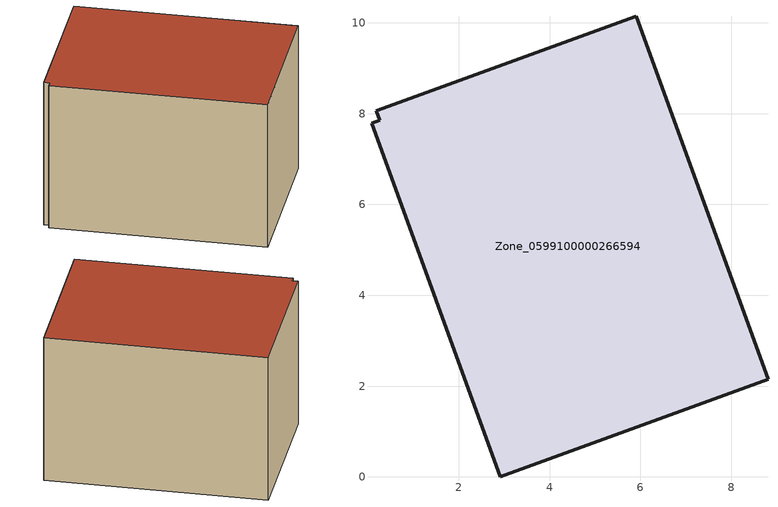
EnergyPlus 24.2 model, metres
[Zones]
Zone_0599100000266594
 floor ground (C_G): 0.19,8.07 5.91,10.15 8.81,2.15 2.91,0 0.08,7.78 0.27,7.85 z3.35
 wall outside (C_F): 8.81,2.15 5.91,10.15 0.19,8.07 0.27,7.85 0.08,7.78 2.91,0 8.81,2.15 z3.35:9.37
 roof outside (C_R): 5.91,10.15 0.19,8.07 0.27,7.85 0.08,7.78 2.91,0 8.81,2.15 z9.37
[BUILDING]
Pand.0599100000266594: North Axis=0; Terrain=City; Loads Convergence Tolerance Value=0.04; Temperature Convergence Tolerance Value=0.4; Solar Distribution=FullExterior; Maximum Number of Warmup Days=25; Minimum Number of Warmup Days=1
[Site:Location]
Rotterdam.The.Hague.AP_ZH_NLD Design_Conditions: Latitude=51.96; Longitude=4.45; Time Zone=1; Elevation=-4.5
[SITE:GROUNDTEMPERATURE:BUILDINGSURFACE]
18, 18, 18, 18, 18, 18, 18, 18, 18, 18, 18, 18
[MATERIAL] Thermal Absorptance=0.9; Solar Absorptance=0.7; Visible Absorptance=0.7
Name | Roughness | Thickness | Conductivity | Density | Specific Heat
G.TC.1946-1964 | MediumSmooth | 0.15 | 1 | 540 | 1210
F.TC.1946-1964 | Rough | 0.3 | 0.857143 | 1920 | 840
R.TC.1946-1964 | MediumRough | 0.2 | 0.235294 | 1500 | 1000
[CONSTRUCTION]
C_G: G.TC.1946-1964
C_F: F.TC.1946-1964
C_R: R.TC.1946-1964
[ZONE]
Zone_0599100000266594: Type=1; Multiplier=1; Ceiling Height=Autocalculate; Volume=Autocalculate; Floor Area=autocalculate; Part of Total Floor Area=Yes
[ZONEINFILTRATION:DESIGNFLOWRATE]
Infil_Zone_0599100000266594: Zone or ZoneList or Space or SpaceList=Zone_0599100000266594; Schedule=AlwaysOn; Design Flow Rate Calculation Method=Flow/Area; Flow Rate per Floor Area=0.003; Constant Term Coefficient=1; Temperature Term Coefficient=0; Velocity Term Coefficient=0; Velocity Squared Term Coefficient=0
[HVACTEMPLATE:ZONE:IDEALLOADSAIRSYSTEM]
Zone_0599100000266594: Maximum Heating Supply Air Temperature=50; Minimum Cooling Supply Air Temperature=13; Maximum Heating Supply Air Humidity Ratio=0.0156; Minimum Cooling Supply Air Humidity Ratio=0.0077; Heating Limit=NoLimit; Cooling Limit=NoLimit; Dehumidification Control Type=ConstantSensibleHeatRatio; Cooling Sensible Heat Ratio=0.7; Dehumidification Setpoint=60; Humidification Control Type=None; Humidification Setpoint=30; Outdoor Air Method=None; Outdoor Air Flow Rate per Person=0.00944; Outdoor Air Flow Rate per Zone Floor Area=0; Outdoor Air Flow Rate per Zone=0; Demand Controlled Ventilation Type=None; Outdoor Air Economizer Type=NoEconomizer; Heat Recovery Type=None; Sensible Heat Recovery Effectiveness=0.7; Latent Heat Recovery Effectiveness=0.65
[ZONECONTROL:THERMOSTAT]
ThermostatControl_Zone_0599100000266594: Zone or ZoneList=Zone_0599100000266594; Control Type Schedule=DualSetpointControlType; Control 1=Thermostat_Zone_0599100000266594; Temperature Difference Between Cutout And Setpoint=0
[THERMOSTATSETPOINT:DUALSETPOINT]
Thermostat_Zone_0599100000266594: Heating Setpoint Temperature Schedule=HeatingSetpoint_Zone_0599100000266594; Cooling Setpoint Temperature Schedule=CoolingSetpoint_Zone_0599100000266594
[SCHEDULE:COMPACT]
HeatingSetpoint_Zone_0599100000266594: Through: 12/31, For: AllDays, Until: 24:00, 21
CoolingSetpoint_Zone_0599100000266594: Through: 12/31, For: AllDays, Until: 24:00, 24
DualSetpointControlType: Through: 12/31, For: AllDays, Until: 24:00, 4
AlwaysOn: Through: 12/31, For: AllDays, Until: 24:00, 1
